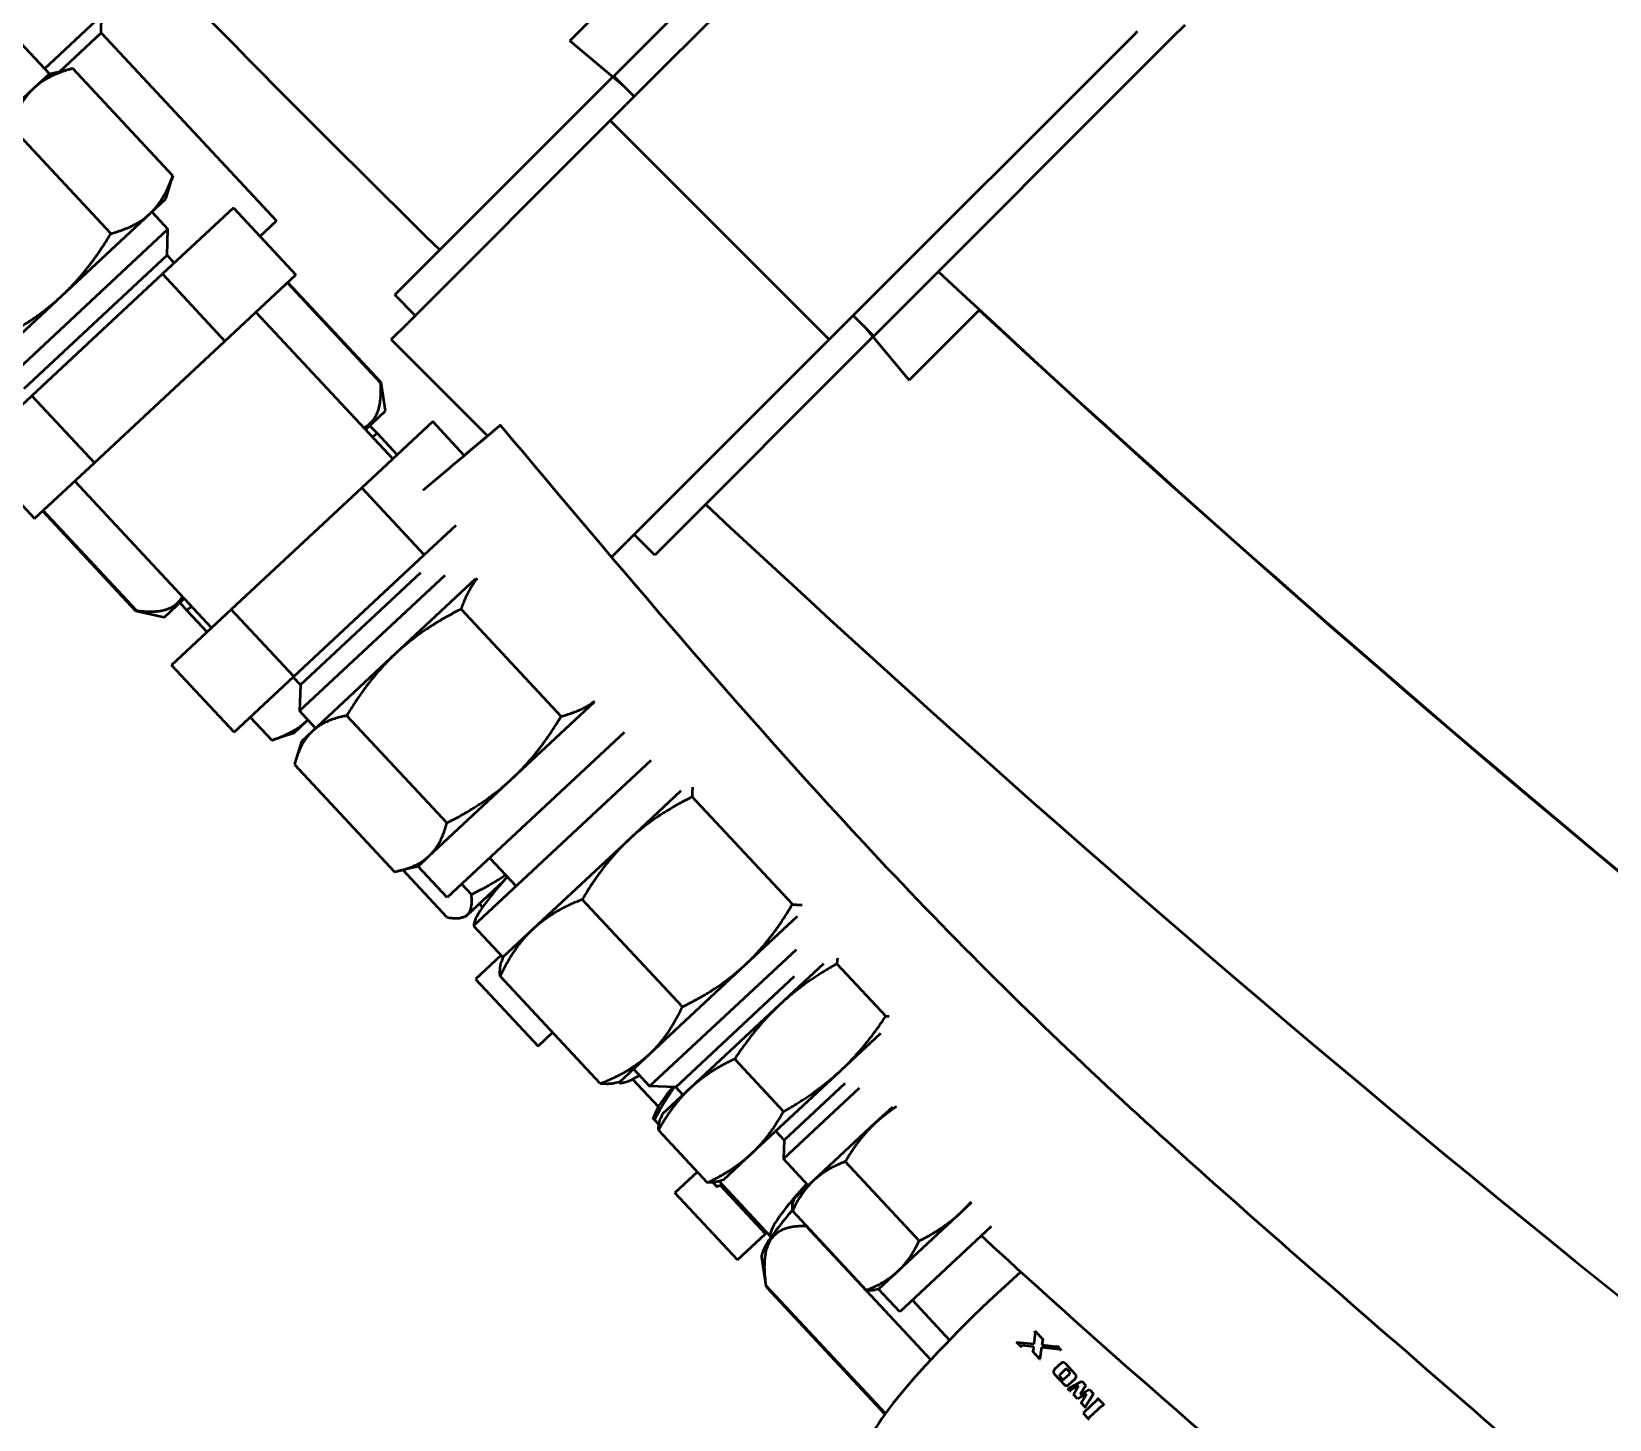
# Model space of a CAD drawing. Header units: inches. Extents: x 11 to 1621, y 11 to 1332.
# Drawn here: x 1209.71 to 1214.8, y 317.68 to 322.16 of the extents above; entities that cross this region are included whole.
import ezdxf

# ---------------------------------------------------------------- set-up
doc = ezdxf.new("R2010")
doc.units = ezdxf.units.IN
doc.header["$LTSCALE"] = 48
doc.header["$MEASUREMENT"] = 0
doc.layers.add('Visible (ANSI)', color=7, linetype='Continuous', lineweight=50)

msp = doc.modelspace()

# ---------------------------------------------------------------- linework, layer by layer
at = {"layer": 'Visible (ANSI)'}
for p, q in [((1212.549044, 322.980999), (1211.587524, 322.019478)), ((1212.560486, 322.859858), (1211.628265, 321.927637)), ((1211.648042, 322.336322), (1211.445307, 322.133588)), ((1209.750042, 322.043162), (1209.93396, 322.214668)), ((1209.932017, 322.159024), (1209.93396, 322.214668)), ((1209.798584, 322.034596), (1209.932017, 322.159024)), ((1209.932017, 322.159024), (1210.498559, 321.551482)), ((1213.267593, 322.152751), (1212.335372, 321.220531)), ((1213.277951, 322.163109), (1213.267593, 322.152751)), ((1213.388734, 322.141309), (1213.432631, 322.185206)), ((1209.671098, 322.127819), (1209.765214, 322.026892)), ((1211.619996, 321.987006), (1211.445307, 322.133588)), ((1213.388734, 322.141309), (1212.427213, 321.179789)), ((1209.765214, 322.026892), (1209.714057, 321.979187)), ((1209.765214, 322.026892), (1209.82618, 322.040967)), ((1210.16407, 321.697496), (1209.840907, 322.044047)), ((1211.584683, 322.016637), (1210.880417, 321.312372)), ((1211.653815, 321.953187), (1211.587524, 322.019478)), ((1209.714057, 321.979187), (1209.429352, 321.713695)), ((1211.576475, 321.875847), (1211.628265, 321.927637)), ((1209.96367, 321.51062), (1209.640507, 321.857171)), ((1211.576475, 321.875847), (1210.92254, 321.221912)), ((1211.576475, 321.875847), (1212.283582, 321.16874)), ((1210.141677, 321.623185), (1210.159971, 321.68302)), ((1210.09052, 321.57548), (1210.141677, 321.623185)), ((1210.359375, 321.593746), (1210.130347, 321.380173)), ((1210.359375, 321.593746), (1210.561247, 321.377265)), ((1209.805815, 321.309988), (1210.09052, 321.57548)), ((1210.095967, 321.58056), (1210.148106, 321.524648)), ((1210.445193, 321.501718), (1210.498559, 321.551482)), ((1209.599591, 321.013149), (1210.148106, 321.524648)), ((1210.145167, 321.440483), (1210.148106, 321.524648)), ((1209.683756, 321.01021), (1210.145167, 321.440483)), ((1210.145167, 321.440483), (1210.168355, 321.415616)), ((1210.130347, 321.380173), (1209.708621, 320.986908)), ((1210.130347, 321.380173), (1210.332218, 321.163693)), ((1210.332218, 321.163693), (1210.561247, 321.377265)), ((1210.834904, 321.028549), (1210.533687, 321.351565)), ((1210.836648, 321.030176), (1210.535431, 321.353191)), ((1209.537005, 321.059318), (1209.805815, 321.309988)), ((1210.946708, 321.24608), (1210.880417, 321.312372)), ((1210.432062, 321.256799), (1210.873997, 320.782882)), ((1212.427213, 321.179789), (1212.360922, 321.24608)), ((1212.768422, 321.264671), (1212.541323, 321.037572)), ((1210.869369, 321.16874), (1210.92254, 321.221912)), ((1212.283582, 321.16874), (1212.335372, 321.220531)), ((1212.394741, 321.212261), (1212.541323, 321.037572)), ((1209.910492, 320.770427), (1210.332218, 321.163693)), ((1210.869369, 321.16874), (1211.180321, 320.857788)), ((1212.283582, 321.16874), (1211.629647, 320.514805)), ((1212.424372, 321.176948), (1211.720106, 320.472682)), ((1210.836648, 321.030176), (1210.834904, 321.028549)), ((1210.850972, 320.938056), (1210.836648, 321.030176)), ((1209.708621, 320.986908), (1209.515924, 320.807214)), ((1209.708621, 320.986908), (1209.910492, 320.770427)), ((1210.785889, 320.877366), (1210.850972, 320.938056)), ((1211.003182, 320.903348), (1210.774153, 320.689775)), ((1210.799749, 320.89029), (1210.8235, 320.866359)), ((1211.104955, 320.79421), (1211.003182, 320.903348)), ((1211.221487, 320.892062), (1211.224017, 320.889046)), ((1210.808873, 320.852719), (1210.8235, 320.866359)), ((1210.8235, 320.866359), (1210.888624, 320.796522)), ((1209.515924, 320.807214), (1209.717795, 320.590734)), ((1209.717795, 320.590734), (1209.910492, 320.770427)), ((1209.84698, 320.7112), (1210.288914, 320.237283)), ((1210.774153, 320.689775), (1210.352427, 320.29651)), ((1210.976025, 320.473295), (1210.774153, 320.689775)), ((1210.044828, 320.291792), (1209.743611, 320.614807)), ((1210.046572, 320.293418), (1209.745355, 320.616434)), ((1210.976025, 320.473295), (1211.078935, 320.56926)), ((1211.720106, 320.472682), (1211.653815, 320.538973)), ((1210.554299, 320.080029), (1210.976025, 320.473295)), ((1211.58078, 320.465938), (1211.629647, 320.514805)), ((1211.041954, 320.406861), (1210.572871, 319.969434)), ((1210.96317, 320.414818), (1210.57581, 320.053599)), ((1211.141642, 320.39529), (1210.883372, 320.154449)), ((1210.135724, 320.271077), (1210.200806, 320.331767)), ((1210.186947, 320.318843), (1210.209163, 320.293481)), ((1210.046572, 320.293418), (1210.044828, 320.291792)), ((1210.135724, 320.271077), (1210.044828, 320.291792)), ((1210.352427, 320.29651), (1210.15973, 320.116816)), ((1210.209163, 320.293481), (1210.22379, 320.307121)), ((1210.209163, 320.293481), (1210.274287, 320.223643)), ((1210.554299, 320.080029), (1210.352427, 320.29651)), ((1211.094527, 320.297925), (1211.417691, 319.951374)), ((1210.361602, 319.900336), (1210.15973, 320.116816)), ((1210.883372, 320.154449), (1210.614562, 319.90378)), ((1210.361602, 319.900336), (1210.554299, 320.080029)), ((1210.57581, 320.053599), (1210.552622, 320.078465)), ((1210.57581, 320.053599), (1210.572871, 319.969434)), ((1210.62501, 319.913522), (1210.572871, 319.969434)), ((1211.259835, 319.750742), (1211.525442, 319.998424)), ((1210.413865, 319.949072), (1210.483462, 319.874438)), ((1210.554481, 319.897512), (1210.598053, 319.938144)), ((1210.598053, 319.938144), (1210.600191, 319.940137)), ((1210.725517, 319.953817), (1211.048681, 319.607266)), ((1210.554481, 319.897512), (1210.484792, 319.874869)), ((1210.5793, 319.870897), (1210.561006, 319.811062)), ((1210.614562, 319.90378), (1210.5793, 319.870897)), ((1211.621811, 319.899599), (1211.049879, 319.366263)), ((1211.135129, 319.274844), (1211.708939, 319.809931)), ((1210.556907, 319.796585), (1210.88007, 319.450035)), ((1210.991025, 319.500072), (1211.259835, 319.750742)), ((1211.804774, 319.710608), (1211.637066, 319.554217)), ((1212.164513, 319.344734), (1211.841349, 319.691284)), ((1211.637066, 319.554217), (1211.326689, 319.264786)), ((1210.955763, 319.46719), (1210.894797, 319.453115)), ((1211.048911, 319.302828), (1210.906292, 319.455768)), ((1210.955763, 319.46719), (1210.991025, 319.500072)), ((1211.049879, 319.366263), (1210.955763, 319.46719)), ((1211.187008, 319.494138), (1211.272257, 319.402719)), ((1211.128098, 319.376671), (1211.096908, 319.410118)), ((1211.115154, 319.311171), (1211.231197, 319.419383)), ((1211.809246, 319.013442), (1211.486083, 319.359993)), ((1211.107718, 319.304238), (1211.096007, 319.301534)), ((1211.107718, 319.304238), (1211.115154, 319.311171)), ((1211.153428, 319.346863), (1211.164105, 319.335413)), ((1212.013529, 319.15051), (1212.180588, 319.306294)), ((1211.135129, 319.274844), (1211.229244, 319.173917)), ((1211.326689, 319.264786), (1211.229244, 319.173917)), ((1211.703556, 318.756923), (1212.177431, 319.198819)), ((1211.223635, 319.179886), (1211.141196, 319.103011)), ((1211.229244, 319.173917), (1211.224681, 319.15899)), ((1211.703152, 318.861078), (1212.013529, 319.15051)), ((1212.264816, 319.152393), (1212.123193, 319.020328)), ((1212.308125, 319.152708), (1212.465931, 318.983482)), ((1211.141196, 319.103011), (1211.343068, 318.88653)), ((1211.543759, 318.765871), (1211.220595, 319.112422)), ((1211.787721, 318.753984), (1212.171725, 319.112073)), ((1212.123193, 319.020328), (1211.834986, 318.75157)), ((1211.343068, 318.88653), (1211.39023, 318.93051)), ((1212.320973, 318.808235), (1212.449809, 318.928377)), ((1211.605707, 318.77021), (1211.703152, 318.861078)), ((1211.978235, 318.845081), (1212.136041, 318.675854)), ((1211.651417, 318.812835), (1211.703556, 318.756923)), ((1212.032766, 318.539478), (1212.320973, 318.808235)), ((1211.605707, 318.77021), (1211.590498, 318.766698)), ((1211.622319, 318.769297), (1211.609413, 318.766111)), ((1211.64821, 318.779617), (1211.731606, 318.690185)), ((1211.787721, 318.753984), (1211.703556, 318.756923)), ((1211.834986, 318.75157), (1211.744502, 318.667192)), ((1211.787721, 318.753984), (1211.810909, 318.729118)), ((1212.380145, 318.750609), (1212.135675, 318.522638)), ((1212.334179, 318.765857), (1212.137773, 318.582705)), ((1212.487489, 318.690048), (1212.432271, 318.638557)), ((1211.721978, 318.671623), (1211.71439, 318.653818)), ((1211.733639, 318.633328), (1211.718932, 318.649099)), ((1211.744502, 318.667192), (1211.739314, 318.65435)), ((1212.432271, 318.638557), (1212.232743, 318.452494)), ((1211.731711, 318.615193), (1211.889517, 318.445967)), ((1212.137773, 318.582705), (1212.110493, 318.611959)), ((1211.942282, 318.4551), (1212.032766, 318.539478)), ((1212.137773, 318.582705), (1212.135675, 318.522638)), ((1212.21581, 318.436703), (1212.135675, 318.522638)), ((1212.335211, 318.513699), (1212.573746, 318.257901)), ((1211.857542, 318.480256), (1211.785003, 318.412613)), ((1211.915989, 318.437166), (1211.907214, 318.446576)), ((1211.938734, 318.438743), (1211.920531, 318.432446)), ((1212.095382, 318.270758), (1211.927844, 318.450421)), ((1211.942282, 318.4551), (1211.929109, 318.45082)), ((1212.077374, 318.280524), (1211.932004, 318.436415)), ((1212.232743, 318.452494), (1212.1701, 318.394079)), ((1211.986874, 318.196132), (1211.785003, 318.412613)), ((1212.1701, 318.394079), (1212.167167, 318.384482)), ((1212.16454, 318.354546), (1212.403075, 318.098748)), ((1212.741686, 318.38016), (1212.442717, 318.101367)), ((1211.986874, 318.196132), (1212.077374, 318.280524)), ((1212.077374, 318.280524), (1212.082135, 318.284964)), ((1212.208976, 318.3052), (1212.611317, 317.873742)), ((1212.806355, 318.303732), (1212.510917, 318.028231)), ((1212.095888, 318.270244), (1212.095538, 318.270596)), ((1212.065254, 318.204776), (1212.078865, 318.113729)), ((1212.078813, 318.114107), (1212.464749, 317.700241)), ((1212.081587, 318.107635), (1212.463323, 317.698274)), ((1212.4429, 318.101537), (1212.433122, 318.09928)), ((1212.510917, 318.028231), (1212.442717, 318.101367)), ((1212.551858, 318.066409), (1212.672032, 317.937538)), ((1212.902064, 317.916761), (1212.888619, 317.931181)), ((1212.888619, 317.931181), (1212.945325, 317.924738)), ((1212.945325, 317.924738), (1212.949878, 317.961338)), ((1212.949878, 317.961338), (1212.947429, 317.967297)), ((1212.947429, 317.967297), (1212.9729, 317.939983)), ((1212.9729, 317.939983), (1212.970098, 317.921924)), ((1212.970098, 317.921924), (1213.016922, 317.916605)), ((1212.9729, 317.939983), (1212.973077, 317.939794)), ((1212.902525, 317.916264), (1212.902064, 317.916761)), ((1212.902729, 317.916126), (1212.902525, 317.916264)), ((1212.902525, 317.916264), (1212.903051, 317.915699)), ((1212.903089, 317.915951), (1212.902729, 317.916126)), ((1212.902729, 317.916126), (1212.903254, 317.915563)), ((1212.903089, 317.915951), (1212.903613, 317.915389)), ((1212.903547, 317.916638), (1212.903479, 317.916247)), ((1212.903585, 317.917605), (1212.903534, 317.917106)), ((1212.903534, 317.917106), (1212.904048, 317.916556)), ((1212.903534, 317.917106), (1212.903547, 317.916638)), ((1212.903547, 317.916638), (1212.904063, 317.916084)), ((1212.903597, 317.917969), (1212.903585, 317.917605)), ((1212.903585, 317.917605), (1212.904094, 317.917058)), ((1212.903626, 317.918323), (1212.903597, 317.917969)), ((1212.903597, 317.917969), (1212.904104, 317.917425)), ((1212.903733, 317.918726), (1212.903626, 317.918323)), ((1212.903626, 317.918323), (1212.90413, 317.917782)), ((1212.903815, 317.919033), (1212.903733, 317.918726)), ((1212.904284, 317.919441), (1212.903815, 317.919033)), ((1212.903815, 317.919033), (1212.904314, 317.918498)), ((1212.904528, 317.919643), (1212.904284, 317.919441)), ((1212.904284, 317.919441), (1212.904777, 317.918913)), ((1212.905372, 317.919845), (1212.904528, 317.919643)), ((1212.904528, 317.919643), (1212.905018, 317.919118)), ((1212.944191, 317.915624), (1212.905372, 317.919845)), ((1212.905372, 317.919845), (1212.905855, 317.919327)), ((1212.940165, 317.901612), (1212.940249, 317.90186)), ((1212.940237, 317.901457), (1212.940165, 317.901612)), ((1212.940333, 317.90132), (1212.940237, 317.901457)), ((1212.940249, 317.90186), (1212.940406, 317.90206)), ((1212.94124, 317.900348), (1212.940333, 317.90132)), ((1212.940406, 317.90206), (1212.940557, 317.902171)), ((1212.940557, 317.902171), (1212.940691, 317.902251)), ((1212.940691, 317.902251), (1212.940865, 317.902354)), ((1212.940865, 317.902354), (1212.94109, 317.902401)), ((1212.94109, 317.902401), (1212.94123, 317.902427)), ((1212.94123, 317.902427), (1212.941401, 317.902453)), ((1212.963735, 317.876222), (1212.941238, 317.900347)), ((1212.941401, 317.902453), (1212.941602, 317.902546)), ((1212.941609, 317.902525), (1212.941885, 317.902607)), ((1212.941885, 317.902607), (1212.942087, 317.902647)), ((1212.942087, 317.902647), (1212.942261, 317.902765)), ((1212.942261, 317.902765), (1212.942444, 317.902866)), ((1212.942444, 317.902866), (1212.942632, 317.903087)), ((1212.942632, 317.903087), (1212.944191, 317.915624)), ((1212.968707, 317.912957), (1212.963333, 317.878324)), ((1212.963333, 317.878324), (1212.9637, 317.87793)), ((1212.963333, 317.878324), (1212.963564, 317.877904)), ((1212.963564, 317.877904), (1212.963932, 317.877509)), ((1212.963564, 317.877904), (1212.963836, 317.877334)), ((1212.963924, 317.876916), (1212.963735, 317.876222)), ((1212.963735, 317.876222), (1212.96411, 317.87582)), ((1212.963836, 317.877334), (1212.964205, 317.876938)), ((1212.963836, 317.877334), (1212.963924, 317.876916)), ((1212.963924, 317.876916), (1212.964295, 317.876519)), ((1213.028331, 317.906473), (1212.968707, 317.912957)), ((1212.968707, 317.912957), (1212.968926, 317.912722)), ((1213.016922, 317.916605), (1213.017686, 317.916727)), ((1213.017686, 317.916727), (1213.018335, 317.917173)), ((1213.018335, 317.917173), (1213.018621, 317.917493)), ((1213.018621, 317.917493), (1213.018779, 317.91801)), ((1213.018779, 317.91801), (1213.019072, 317.918495)), ((1213.019072, 317.918495), (1213.019414, 317.918813)), ((1213.019414, 317.918813), (1213.019696, 317.91851)), ((1213.019706, 317.918519), (1213.031397, 317.905982)), ((1213.029, 317.906324), (1213.028331, 317.906473)), ((1213.028331, 317.906473), (1213.028519, 317.906271)), ((1213.0293, 317.90625), (1213.029, 317.906324)), ((1213.029, 317.906324), (1213.029189, 317.906121)), ((1213.029479, 317.906126), (1213.0293, 317.90625)), ((1213.0293, 317.90625), (1213.029489, 317.906047)), ((1213.029798, 317.906008), (1213.029479, 317.906126)), ((1213.029479, 317.906126), (1213.029668, 317.905922)), ((1213.030295, 317.905722), (1213.029798, 317.906008)), ((1213.029798, 317.906008), (1213.029988, 317.905804)), ((1213.030611, 317.905518), (1213.030295, 317.905722)), ((1213.030295, 317.905722), (1213.030485, 317.905518)), ((1213.030851, 317.905482), (1213.030611, 317.905518)), ((1213.030611, 317.905518), (1213.030802, 317.905314)), ((1213.031052, 317.905472), (1213.030851, 317.905482)), ((1213.030851, 317.905482), (1213.031042, 317.905278)), ((1213.031207, 317.905584), (1213.031052, 317.905472)), ((1213.031052, 317.905472), (1213.031243, 317.905267)), ((1213.031335, 317.905798), (1213.031207, 317.905584)), ((1213.031207, 317.905584), (1213.031398, 317.905379)), ((1213.031397, 317.905982), (1213.031335, 317.905798)), ((1213.031335, 317.905798), (1213.031527, 317.905592)), ((1213.031397, 317.905982), (1213.031589, 317.905776)), ((1213.009135, 317.829271), (1213.043677, 317.792229)), ((1213.032838, 317.863184), (1213.009955, 317.841845)), ((1213.026962, 317.821003), (1213.035876, 317.811444)), ((1213.045106, 317.842094), (1213.028589, 317.826691)), ((1213.028589, 317.826691), (1213.028876, 317.826384)), ((1213.04229, 317.811999), (1213.058807, 317.827401)), ((1213.045106, 317.842094), (1213.045303, 317.841883)), ((1213.046573, 317.861309), (1213.04675, 317.86112)), ((1213.078999, 317.826445), (1213.047322, 317.860414)), ((1213.059886, 317.833833), (1213.050972, 317.843392)), ((1213.078999, 317.826445), (1213.079176, 317.826256)), ((1213.043677, 317.792229), (1213.044044, 317.791836)), ((1213.053734, 317.780354), (1213.099363, 317.804894)), ((1213.060013, 317.773622), (1213.053734, 317.780354)), ((1213.055958, 317.792512), (1213.077293, 317.812407)), ((1213.055958, 317.792512), (1213.056264, 317.792184)), ((1213.060657, 317.772864), (1213.060013, 317.773622)), ((1213.06078, 317.77276), (1213.060657, 317.772864)), ((1213.060657, 317.772864), (1213.061029, 317.772465)), ((1213.06078, 317.77276), (1213.061152, 317.772361)), ((1213.061201, 317.772928), (1213.061106, 317.772789)), ((1213.061106, 317.772789), (1213.061476, 317.772392)), ((1213.061487, 317.773414), (1213.061201, 317.772928)), ((1213.061201, 317.772928), (1213.06157, 317.772532)), ((1213.061623, 317.773982), (1213.061487, 317.773414)), ((1213.061487, 317.773414), (1213.061852, 317.773023)), ((1213.061757, 317.774473), (1213.061623, 317.773982)), ((1213.061623, 317.773982), (1213.061985, 317.773594)), ((1213.062201, 317.775107), (1213.061757, 317.774473)), ((1213.061757, 317.774473), (1213.062115, 317.774088)), ((1213.062809, 317.776041), (1213.062201, 317.775107)), ((1213.062201, 317.775107), (1213.062554, 317.774728)), ((1213.063408, 317.776746), (1213.062809, 317.776041)), ((1213.062809, 317.776041), (1213.063154, 317.77567)), ((1213.06479, 317.777553), (1213.063408, 317.776746)), ((1213.063408, 317.776746), (1213.063747, 317.776382)), ((1213.088546, 317.789312), (1213.06479, 317.777553)), ((1213.06479, 317.777553), (1213.06512, 317.7772)), ((1213.071983, 317.761232), (1213.088546, 317.789312)), ((1213.077293, 317.812407), (1213.077483, 317.812204)), ((1213.112306, 317.791014), (1213.094201, 317.762705)), ((1213.09558, 317.7613), (1213.124112, 317.777895)), ((1213.099363, 317.804894), (1213.112306, 317.791014)), ((1213.112306, 317.791014), (1213.112482, 317.790825)), ((1213.124112, 317.777895), (1213.136908, 317.764174)), ((1213.084542, 317.747764), (1213.071983, 317.761232)), ((1213.113909, 317.763292), (1213.084542, 317.747764)), ((1213.084542, 317.747764), (1213.084912, 317.747367)), ((1213.094201, 317.762705), (1213.09558, 317.7613)), ((1213.096082, 317.736594), (1213.096703, 317.73681)), ((1213.096175, 317.735549), (1213.096544, 317.735154)), ((1213.10949, 317.721273), (1213.096205, 317.735518)), ((1213.096703, 317.73681), (1213.097341, 317.737102)), ((1213.097341, 317.737102), (1213.097663, 317.737252)), ((1213.097663, 317.737252), (1213.098432, 317.737652)), ((1213.098432, 317.737652), (1213.099036, 317.738117)), ((1213.099036, 317.738117), (1213.101315, 317.741053)), ((1213.101315, 317.741053), (1213.113909, 317.763292)), ((1213.149387, 317.744971), (1213.102914, 317.701635)), ((1213.109806, 317.720875), (1213.10949, 317.721273)), ((1213.109975, 317.720695), (1213.109806, 317.720875)), ((1213.11023, 317.720482), (1213.109975, 317.720695)), ((1213.109975, 317.720695), (1213.110344, 317.720299)), ((1213.110444, 317.720344), (1213.11023, 317.720482)), ((1213.11023, 317.720482), (1213.110598, 317.720087)), ((1213.110723, 317.720379), (1213.110444, 317.720344)), ((1213.110444, 317.720344), (1213.110812, 317.719949)), ((1213.11086, 317.720536), (1213.110723, 317.720379)), ((1213.110723, 317.720379), (1213.111089, 317.719986)), ((1213.111046, 317.720793), (1213.11086, 317.720536)), ((1213.11086, 317.720536), (1213.111225, 317.720144)), ((1213.111083, 317.721757), (1213.111028, 317.721451)), ((1213.111028, 317.721451), (1213.111387, 317.721066)), ((1213.111028, 317.721451), (1213.111042, 317.721071)), ((1213.11115, 317.722354), (1213.111035, 317.722021)), ((1213.111035, 317.722021), (1213.111392, 317.721639)), ((1213.111035, 317.722021), (1213.111083, 317.721757)), ((1213.111042, 317.721071), (1213.111403, 317.720683)), ((1213.111042, 317.721071), (1213.111046, 317.720793)), ((1213.111046, 317.720793), (1213.111408, 317.720404)), ((1213.111083, 317.721757), (1213.111441, 317.721373)), ((1213.111364, 317.722702), (1213.11115, 317.722354)), ((1213.11115, 317.722354), (1213.111505, 317.721974)), ((1213.136908, 317.764174), (1213.111364, 317.722702)), ((1213.123871, 317.688413), (1213.16445, 317.726254)), ((1213.136908, 317.764174), (1213.137084, 317.763985)), ((1213.149937, 317.745461), (1213.149387, 317.744971)), ((1213.150164, 317.745783), (1213.149937, 317.745461)), ((1213.150175, 317.748656), (1213.150105, 317.748315)), ((1213.150105, 317.748315), (1213.150136, 317.748014)), ((1213.150136, 317.748014), (1213.150217, 317.747511)), ((1213.150296, 317.746236), (1213.150164, 317.745783)), ((1213.150312, 317.748866), (1213.150175, 317.748656)), ((1213.150217, 317.747511), (1213.150257, 317.747081)), ((1213.150257, 317.747081), (1213.150268, 317.746623)), ((1213.150268, 317.746623), (1213.150296, 317.746236)), ((1213.150578, 317.749086), (1213.150312, 317.748866)), ((1213.150837, 317.749136), (1213.150578, 317.749086)), ((1213.151214, 317.748742), (1213.150837, 317.749136)), ((1213.168587, 317.730112), (1213.151214, 317.748742)), ((1213.16445, 317.726254), (1213.165125, 317.726888)), ((1213.165125, 317.726888), (1213.165338, 317.72693)), ((1213.165125, 317.726888), (1213.165305, 317.726694)), ((1213.165338, 317.72693), (1213.165784, 317.727111)), ((1213.165338, 317.72693), (1213.165518, 317.726737)), ((1213.165784, 317.727111), (1213.166172, 317.72727)), ((1213.166172, 317.72727), (1213.166566, 317.727355)), ((1213.166172, 317.72727), (1213.166352, 317.727078)), ((1213.166566, 317.727355), (1213.166893, 317.727394)), ((1213.166566, 317.727355), (1213.166745, 317.727164)), ((1213.166893, 317.727394), (1213.167342, 317.727437)), ((1213.166893, 317.727394), (1213.167072, 317.727202)), ((1213.167342, 317.727437), (1213.167716, 317.727442)), ((1213.167342, 317.727437), (1213.16752, 317.727246)), ((1213.167716, 317.727442), (1213.167953, 317.727459)), ((1213.167716, 317.727442), (1213.167894, 317.727251)), ((1213.167953, 317.727459), (1213.168093, 317.727495)), ((1213.167953, 317.727459), (1213.168131, 317.727268)), ((1213.168093, 317.727495), (1213.16827, 317.727304)), ((1213.168093, 317.727495), (1213.168295, 317.727481)), ((1213.168295, 317.727481), (1213.168475, 317.727508)), ((1213.168295, 317.727481), (1213.168473, 317.72729)), ((1213.168475, 317.727508), (1213.16877, 317.727563)), ((1213.168475, 317.727508), (1213.168653, 317.727317)), ((1213.16865, 317.730045), (1213.168827, 317.729856)), ((1213.16877, 317.727563), (1213.169161, 317.727568)), ((1213.16877, 317.727563), (1213.168947, 317.727373)), ((1213.169161, 317.727568), (1213.169414, 317.7276)), ((1213.169161, 317.727568), (1213.169338, 317.727378)), ((1213.169414, 317.7276), (1213.1697, 317.727632)), ((1213.169414, 317.7276), (1213.169591, 317.727411)), ((1213.1697, 317.727632), (1213.16988, 317.727659)), ((1213.1697, 317.727632), (1213.169877, 317.727443)), ((1213.16988, 317.727659), (1213.170081, 317.727808)), ((1213.16988, 317.727659), (1213.170057, 317.72747)), ((1213.170081, 317.727808), (1213.170257, 317.727619)), ((1213.102914, 317.701635), (1213.120648, 317.682617)), ((1213.120648, 317.682617), (1213.121049, 317.682168)), ((1213.121049, 317.682168), (1213.121432, 317.682223)), ((1213.121049, 317.682168), (1213.121574, 317.681605)), ((1213.121432, 317.682223), (1213.12176, 317.682615)), ((1213.121432, 317.682223), (1213.121953, 317.681664)), ((1213.121714, 317.684897), (1213.121765, 317.685634)), ((1213.121714, 317.684897), (1213.122216, 317.684359)), ((1213.121892, 317.684288), (1213.121714, 317.684897)), ((1213.12176, 317.682615), (1213.122063, 317.6835)), ((1213.12176, 317.682615), (1213.122276, 317.682061)), ((1213.121765, 317.685634), (1213.121922, 317.68621)), ((1213.121765, 317.685634), (1213.122262, 317.685101)), ((1213.121892, 317.684288), (1213.122397, 317.683747)), ((1213.122063, 317.6835), (1213.121892, 317.684288)), ((1213.121922, 317.68621), (1213.122357, 317.687046)), ((1213.121922, 317.68621), (1213.122414, 317.685683)), ((1213.122063, 317.6835), (1213.122571, 317.682955)), ((1213.122357, 317.687046), (1213.123871, 317.688413)), ((1213.122357, 317.687046), (1213.122841, 317.686528))]:
    msp.add_line(p, q, dxfattribs=at)
for radius in [48.3125, 46.34375, 42.829288, 42.579288, 42.279288, 38.75, 36.25]:
    msp.add_circle((1247.196979, 358.380235), radius, dxfattribs=at)
for radius, start, end in [(51.6875, 221.1501497, 225.5889029), (50.625, 226.945601, 234.5628914), (50.62647, 227.1508028, 234.5630497), (51.6875, 226.9055918, 234.6749842)]:
    msp.add_arc((1247.196979, 358.380235), radius, start, end, dxfattribs=at)
for centre, major_axis, ratio, start_param, end_param in [((1210.980182, 320.689585), (0.241305, 0.202477), 0.0011671, 4.67923666, 7.31079172), ((1211.458423, 319.56965), (-0.319967, -0.298374), 0.13052619, 5.32063456, 6.19765436), ((1211.924976, 319.069333), (-0.319967, -0.298374), 0.13052619, 0.01794567, 0.54109953), ((1212.039924, 318.946067), (-0.319967, -0.298374), 0.13052619, 5.5412723, 5.99696357), ((1212.234997, 318.736877), (-0.319967, -0.298374), 0.13052619, 6.14383808, 6.28235414), ((1212.234997, 318.736877), (-0.319967, -0.298374), 0.13052619, 6.28235414, 6.56697942), ((1212.40255, 318.557198), (-0.307169, -0.286439), 0.13052619, 5.26021583, 6.28728433), ((1212.425337, 318.532762), (-0.357624, -0.33349), 0.13052619, 5.40112061, 6.19372304), ((1212.477497, 318.476827), (-0.39591, -0.369192), 0.13052619, 5.32727113, 5.32988687), ((1212.891198, 318.033187), (-0.475092, -0.44303), 0.13052619, 4.56932724, 6.28318531), ((1212.477497, 318.476827), (-0.39591, -0.369192), 0.13052619, 6.1892862, 6.28318531), ((1213.018632, 317.835043), (-0.006857, -0.008748), 0.99184675, 4.71238898, 5.92290861), ((1213.031257, 317.82288), (-0.003843, -0.00269), 0.9917699, 4.71238898, 6.08053778), ((1213.038474, 317.853756), (0.008848, 0.006658), 0.99163675, 0, 1.46723567), ((1213.048796, 317.8392), (0.002176, 0.004193), 0.99338745, 0, 1.38036596), ((1213.05524, 317.831271), (0.003903, 0.003598), 0.99144541, 4.71238898, 6.04023972), ((1213.06831, 317.820537), (0.008199, 0.00906), 0.99156484, 4.71238898, 5.95151977), ((1213.038869, 317.814455), (-0.002993, -0.003011), 0.99146973, 0, 1.72855499), ((1213.049687, 317.80137), (-0.00601, -0.009141), 0.99241298, 0, 1.19683679), ((1213.163184, 317.724947), (0.006897, 0.002861), 0.99356294, 0, 0.37255332)]:
    msp.add_ellipse(centre, major_axis=major_axis, ratio=ratio, start_param=start_param, end_param=end_param, dxfattribs=at)
for points, weights in [([(1209.840907, 322.044047), (1209.76056, 322.022552), (1209.714057, 321.979187)], [1, 1.0379548493, 1]), ([(1209.82618, 322.040967), (1209.833322, 322.042616), (1209.840907, 322.044047)], [1.00696041845, 1.00387603962, 1]), ([(1209.714057, 321.979187), (1209.667554, 321.935822), (1209.640507, 321.857171)], [1, 1.0379548493, 1]), ([(1210.09052, 321.57548), (1210.137023, 321.618845), (1210.16407, 321.697496)], [1, 1.0379548493, 1]), ([(1210.16407, 321.697496), (1210.162114, 321.69003), (1210.159971, 321.68302)], [1, 1.00387603962, 1.00696041845]), ([(1209.96367, 321.51062), (1210.044017, 321.532115), (1210.09052, 321.57548)], [1, 1.0379548493, 1]), ([(1209.805815, 321.309988), (1209.891444, 321.389838), (1209.96367, 321.51062)], [1, 1.0379548493, 1]), ([(1209.59466, 321.166513), (1209.720186, 321.230138), (1209.805815, 321.309988)], [1, 1.0379548493, 1]), ([(1210.779942, 320.883743), (1210.842597, 320.913862), (1210.834904, 321.028549)], [1.49477414616, 1.51635823417, 1.42761602676]), ([(1211.146386, 320.396633), (1211.115219, 320.358095), (1211.094527, 320.297925)], [1.01391450284, 1.02877952735, 1]), ([(1210.046572, 320.293418), (1210.160443, 320.277744), (1210.194859, 320.338145)], [1.42761602676, 1.51635823417, 1.49477414616]), ([(1211.094527, 320.297925), (1210.969001, 320.2343), (1210.883372, 320.154449)], [1, 1.0379548493, 1]), ([(1210.883372, 320.154449), (1210.797743, 320.074599), (1210.725517, 319.953817)], [1, 1.0379548493, 1]), ([(1211.417691, 319.951374), (1211.484057, 319.969129), (1211.526446, 320.001061)], [1, 1.03114486318, 1.01117623123]), ([(1210.483462, 319.874438), (1210.55486, 319.897866), (1210.598053, 319.938144)], [1, 1.0379548493, 1]), ([(1210.598053, 319.938144), (1210.599122, 319.93914), (1210.600179, 319.94015)], [1, 1.00090559299, 1.00176797154]), ([(1210.725517, 319.953817), (1210.653688, 319.940265), (1210.614562, 319.90378)], [1, 1.0379548493, 1]), ([(1211.259835, 319.750742), (1211.345465, 319.830592), (1211.417691, 319.951374)], [1, 1.0379548493, 1]), ([(1210.484792, 319.874869), (1210.484129, 319.874653), (1210.483462, 319.874438)], [1.00068447129, 1.00034537849, 1]), ([(1210.614562, 319.90378), (1210.575436, 319.867294), (1210.556907, 319.796585)], [1, 1.0379548493, 1]), ([(1211.048681, 319.607266), (1211.174206, 319.670891), (1211.259835, 319.750742)], [1, 1.0379548493, 1]), ([(1211.842293, 319.723096), (1211.840431, 319.709343), (1211.841349, 319.691284)], [1.01716654119, 1.01311518068, 1]), ([(1211.841349, 319.691284), (1211.719506, 319.631093), (1211.637066, 319.554217)], [1, 1.0379548493, 1]), ([(1210.991025, 319.500072), (1211.030151, 319.536558), (1211.048681, 319.607266)], [1, 1.0379548493, 1]), ([(1211.637066, 319.554217), (1211.554626, 319.47734), (1211.486083, 319.359993)], [1, 1.0379548493, 1]), ([(1210.88007, 319.450035), (1210.951899, 319.463587), (1210.991025, 319.500072)], [1, 1.0379548493, 1]), ([(1211.128098, 319.376671), (1211.18892, 319.406532), (1211.238134, 319.439312)], [1, 1.0187248127, 1.01897406209]), ([(1211.115154, 319.311171), (1211.133529, 319.328307), (1211.128098, 319.376671)], [1, 1.0379548493, 1]), ([(1211.486083, 319.359993), (1211.388296, 319.322235), (1211.326689, 319.264786)], [1, 1.0379548493, 1]), ([(1211.048911, 319.302828), (1211.096778, 319.294036), (1211.115154, 319.311171)], [1, 1.0379548493, 1]), ([(1212.013529, 319.15051), (1212.095969, 319.227386), (1212.164513, 319.344734)], [1, 1.0379548493, 1]), ([(1212.164513, 319.344734), (1212.182428, 319.342562), (1212.196258, 319.343453)], [1, 1.0130891817, 1.01715044308]), ([(1211.326689, 319.264786), (1211.265082, 319.207337), (1211.220595, 319.112422)], [1, 1.0379548493, 1]), ([(1211.219563, 319.184299), (1211.223003, 319.180563), (1211.229222, 319.173845)], [1, 1.01228736552, 1.01661899657]), ([(1211.220595, 319.112422), (1211.219147, 319.140892), (1211.224681, 319.15899)], [1, 1.02083358606, 1.01879587551]), ([(1211.809246, 319.013442), (1211.931089, 319.073633), (1212.013529, 319.15051)], [1, 1.0379548493, 1]), ([(1212.308125, 319.152708), (1212.199745, 319.091713), (1212.123193, 319.020328)], [1, 1.0379548493, 1]), ([(1212.309976, 319.170376), (1212.308655, 319.162235), (1212.308125, 319.152708)], [1.01298264635, 1.0083113357, 1]), ([(1211.703152, 318.861078), (1211.764759, 318.918527), (1211.809246, 319.013442)], [1, 1.0379548493, 1]), ([(1212.123193, 319.020328), (1212.046642, 318.948942), (1211.978235, 318.845081)], [1, 1.0379548493, 1]), ([(1212.320973, 318.808235), (1212.397524, 318.87962), (1212.465931, 318.983482)], [1, 1.0379548493, 1]), ([(1212.465931, 318.983482), (1212.471895, 318.983397), (1212.47733, 318.983658)], [1, 1.00517872564, 1.00894423533]), ([(1211.543759, 318.765871), (1211.641546, 318.803629), (1211.703152, 318.861078)], [1, 1.0379548493, 1]), ([(1211.978235, 318.845081), (1211.892192, 318.804916), (1211.834986, 318.75157)], [1, 1.0379548493, 1]), ([(1212.136041, 318.675854), (1212.244422, 318.73685), (1212.320973, 318.808235)], [1, 1.0379548493, 1]), ([(1211.590498, 318.766698), (1211.572058, 318.762441), (1211.543759, 318.765871)], [1.01879587551, 1.02083358606, 1]), ([(1211.605519, 318.770166), (1211.613132, 318.762125), (1211.6057, 318.770208)], [1.01149607293, 1.03005451467, 1.00257638806]), ([(1211.782882, 318.754153), (1211.750044, 318.707319), (1211.718932, 318.649099)], [1.01893635288, 1.01986028167, 1]), ([(1211.834986, 318.75157), (1211.77778, 318.698225), (1211.731711, 318.615193)], [1, 1.0379548493, 1]), ([(1212.500296, 318.691133), (1212.462828, 318.667052), (1212.432271, 318.638557)], [1.01863196522, 1.02153787975, 1]), ([(1211.718932, 318.649099), (1211.70956, 318.658985), (1211.719924, 318.647728)], [1, 1.0379548493, 1]), ([(1211.719924, 318.647728), (1211.724618, 318.642629), (1211.733577, 318.632955)], [1, 1.01684128889, 1.01873697706]), ([(1211.731711, 318.615193), (1211.733023, 318.638781), (1211.739314, 318.65435)], [1, 1.02083358606, 1.01879587551]), ([(1212.032766, 318.539478), (1212.089972, 318.592823), (1212.136041, 318.675854)], [1, 1.0379548493, 1]), ([(1212.432271, 318.638557), (1212.379274, 318.589136), (1212.335211, 318.513699)], [1, 1.0379548493, 1]), ([(1211.889517, 318.445967), (1211.97556, 318.486132), (1212.032766, 318.539478)], [1, 1.0379548493, 1]), ([(1212.335211, 318.513699), (1212.272348, 318.489426), (1212.232743, 318.452494)], [1, 1.0379548493, 1]), ([(1211.929109, 318.45082), (1211.913139, 318.44563), (1211.889517, 318.445967)], [1.01879587551, 1.02083358606, 1]), ([(1211.914997, 318.438537), (1211.912079, 318.441707), (1211.907548, 318.446607)], [1, 1.01040352684, 1.01510378399]), ([(1211.915989, 318.437166), (1211.925362, 318.42728), (1211.914997, 318.438537)], [1, 1.0379548493, 1]), ([(1212.232743, 318.452494), (1212.193139, 318.415563), (1212.16454, 318.354546)], [1, 1.0379548493, 1]), ([(1212.16454, 318.354546), (1212.16361, 318.372848), (1212.167167, 318.384482)], [1, 1.02083358606, 1.01879587551]), ([(1212.705071, 318.346016), (1212.724317, 318.363963), (1212.741813, 318.384523)], [1, 1.01345805719, 1.01737217959]), ([(1212.573746, 318.257901), (1212.652074, 318.296595), (1212.705071, 318.346016)], [1, 1.0379548493, 1]), ([(1212.208976, 318.3052), (1212.050284, 318.310038), (1212.078813, 318.114107)], [1.42761602676, 1.57037762945, 1.42761602676]), ([(1212.505543, 318.159953), (1212.545147, 318.196884), (1212.573746, 318.257901)], [1, 1.0379548493, 1]), ([(1212.403075, 318.098748), (1212.465938, 318.123021), (1212.505543, 318.159953)], [1, 1.0379548493, 1]), ([(1212.433122, 318.09928), (1212.421268, 318.096543), (1212.403075, 318.098748)], [1.01879587551, 1.02083358606, 1])]:
    msp.add_rational_spline(points, weights, degree=2, dxfattribs=at)
for points, knots in [([(1211.224017, 320.889046), (1211.607566, 320.431947), (1211.995638, 319.972586), (1212.659118, 319.258634), (1212.928297, 318.99053), (1213.463243, 318.495486), (1213.726499, 318.265433), (1214.321959, 317.74807), (1214.655644, 317.46022), (1215.152567, 316.99892), (1215.318277, 316.839495), (1215.687646, 316.464142), (1215.890184, 316.244176), (1216.229326, 315.839624), (1216.368492, 315.66241), (1216.57506, 315.377967), (1216.645036, 315.277653), (1216.713579, 315.175187)], [0, 0, 0, 0, 4.55194059, 4.55194059, 7.57945591, 7.57945591, 10.38222915, 10.38222915, 13.85463358, 13.85463358, 15.60562098, 15.60562098, 17.80394448, 17.80394448, 19.38597673, 19.38597673, 20.21481685, 20.21481685, 20.21481685, 20.21481685]), ([(1212.774747, 318.274257), (1212.82562, 318.227155), (1212.876586, 318.180482), (1213.237801, 317.852679), (1213.550235, 317.584647), (1214.187593, 317.029442), (1214.511994, 316.742175), (1215.061691, 316.207678), (1215.291595, 315.968288), (1215.646123, 315.557661), (1215.775964, 315.397644), (1216.013541, 315.082229), (1216.122303, 314.92815), (1216.272104, 314.700499), (1216.316172, 314.631496), (1216.359382, 314.561699)], [7.56738967, 7.56738967, 7.56738967, 7.56738967, 8.1036812, 8.1036812, 11.36366264, 11.36366264, 14.83606707, 14.83606707, 17.44448539, 17.44448539, 19.00566452, 19.00566452, 20.37682573, 20.37682573, 20.96143669, 20.96143669, 20.96143669, 20.96143669])]:
    msp.add_open_spline(points, degree=3, knots=knots, dxfattribs=at)

doc.saveas('drawing.dxf')
